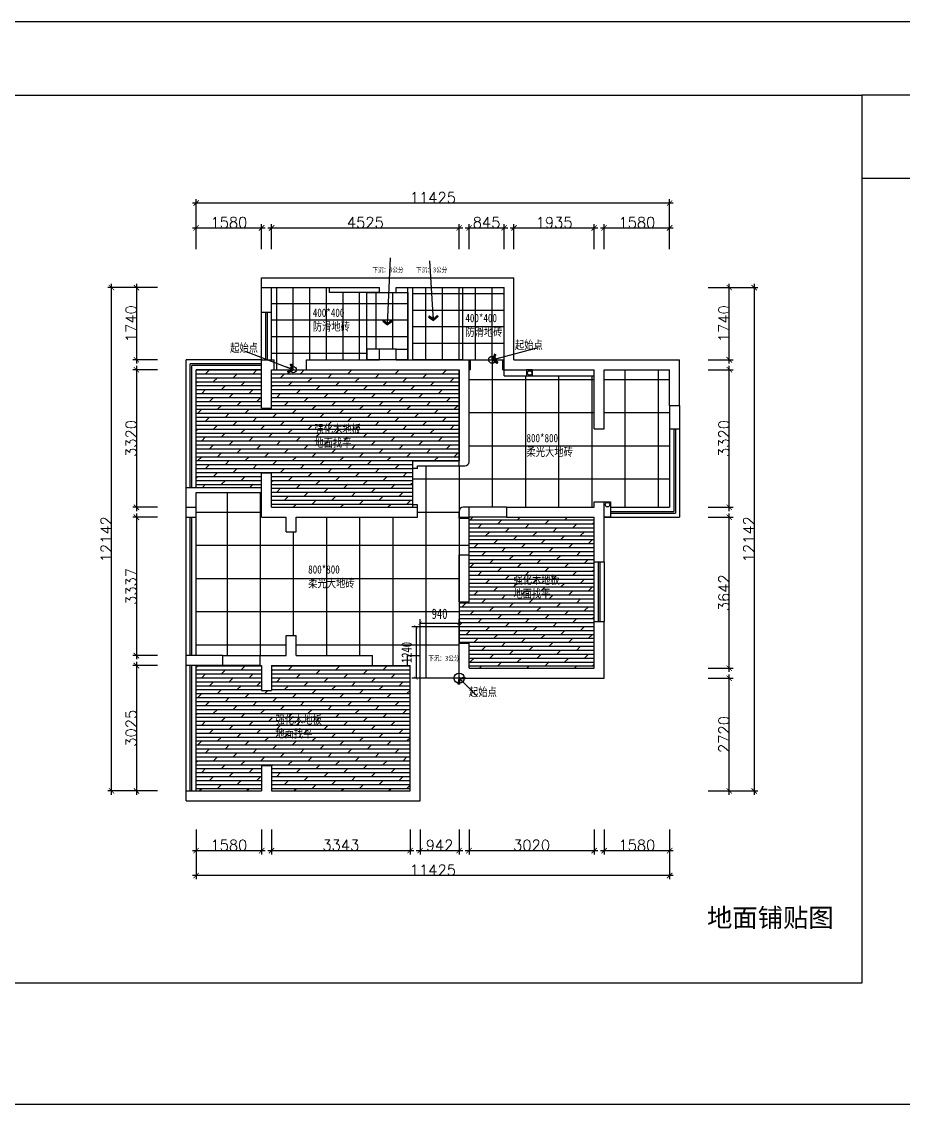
# Model space of a CAD drawing. Header units: millimetres. Extents: x -2231407 to 1513712, y -2704583 to 257.
# Drawn here: x 631925 to 653200, y -1362077 to -1335959 of the extents above; entities that cross this region are included whole.
import ezdxf

# ---------------------------------------------------------------- set-up
doc = ezdxf.new("R2010")
doc.units = ezdxf.units.MM
doc.layers.add('IBS-Refe', color=50, linetype='Continuous')
doc.styles.get("Standard").update_dxf_attribs({"font": 'txt', "bigfont": 'gbcbig.shx'})
doc.styles.add('仿宋', font='', dxfattribs={"width": 0.8})
doc.styles.add('文字', font='')
doc.styles.add('说明文字', font='', dxfattribs={"width": 0.75})
doc.styles.get('仿宋').set_extended_font_data('仿宋_GB2312')
doc.styles.get('文字').set_extended_font_data('SimSun')
doc.styles.get('说明文字').set_extended_font_data('SimSun')
doc.dimstyles.new('1--100', dxfattribs={"dimscale": 100, "dimtxt": 2.5, "dimasz": 0.8, "dimexe": 1, "dimexo": 0.1, "dimgap": 1, "dimtad": 3, "dimdec": 4, "dimrnd": 5, "dimzin": 0, "dimdsep": 46, "dimtxsty": '说明文字', "dimblk": 'ARCHTICK', "dimcen": 0.13, "dimazin": 0, "dimtfac": 1, "dimtdec": 4, "dimtix": 1, "dimtmove": 2, "dimatfit": 3, "dimldrblk": '0定义箭头', "dimfxl": 5, "dimfxlon": 1, "dimtvp": 1, "dimtolj": 1, "dimtzin": 0, "dimarcsym": 0})
doc.dimstyles.new('ISO-25$0', dxfattribs={"dimscale": 0, "dimtxt": 60, "dimasz": 30, "dimexe": 15, "dimexo": 15, "dimtad": 1, "dimdec": 4, "dimlunit": 6, "dimtxsty": 'Standard', "dimblk": 'ARCHTICK', "dimblk1": 'ARCHTICK', "dimblk2": 'ARCHTICK', "dimsah": 1, "dimcen": 3, "dimdle": 3, "dimse2": 1, "dimsd2": 1, "dimadec": 0, "dimazin": 0, "dimtfac": 1, "dimtdec": 4, "dimtmove": 0, "dimatfit": 3, "dimldrblk": 'DOT', "dimfxl": 1, "dimtolj": 1, "dimtzin": 0, "dimarcsym": 0})

# ---------------------------------------------------------------- blocks, each defined once
blk = doc.blocks.new('_ArchTick')
at = {"color": 0, "linetype": 'ByBlock', "const_width": 0.15}
blk.add_lwpolyline([(-0.5, -0.5), (0.5, 0.5)], dxfattribs=at)
blk = doc.blocks.new('*D299')
at = {"color": 250, "lineweight": -2}
for p, q in [((636135, -1355447), (636135, -1356047)), ((637715, -1355447), (637715, -1356047)), ((636045, -1355957), (637805, -1355957))]:
    blk.add_line(p, q, dxfattribs=at)
at = {"layer": 'Defpoints', "color": 0}
for p in [(636135, -1355357), (637715, -1355357), (637715, -1355957)]:
    blk.add_point(p, dxfattribs=at)
at = {"color": 250, "lineweight": -2, "xscale": 130, "yscale": 130, "zscale": 130, "rotation": 180}
blk.add_blockref('_ArchTick', (636135, -1355957), dxfattribs=at)
at = {"color": 250, "lineweight": -2, "xscale": 130, "yscale": 130, "zscale": 130}
blk.add_blockref('_ArchTick', (637715, -1355957), dxfattribs=at)
at = {"color": 0, "insert": (636925, -1355827), "char_height": 260, "attachment_point": 5}
blk.add_mtext('1580', dxfattribs=at)
blk = doc.blocks.new('*D300')
at = {"color": 250, "lineweight": -2}
for p, q in [((637955, -1355447), (637955, -1356047)), ((641298, -1355447), (641298, -1356047)), ((637865, -1355957), (641388, -1355957))]:
    blk.add_line(p, q, dxfattribs=at)
at = {"layer": 'Defpoints', "color": 0}
for p in [(637955, -1355357), (641298, -1355357), (641298, -1355957)]:
    blk.add_point(p, dxfattribs=at)
at = {"color": 250, "lineweight": -2, "xscale": 130, "yscale": 130, "zscale": 130, "rotation": 180}
blk.add_blockref('_ArchTick', (637955, -1355957), dxfattribs=at)
at = {"color": 250, "lineweight": -2, "xscale": 130, "yscale": 130, "zscale": 130}
blk.add_blockref('_ArchTick', (641298, -1355957), dxfattribs=at)
at = {"color": 0, "insert": (639627, -1355827), "char_height": 260, "attachment_point": 5}
blk.add_mtext('3343', dxfattribs=at)
blk = doc.blocks.new('*D301')
at = {"color": 250, "lineweight": -2}
for p, q in [((641538, -1355447), (641538, -1356047)), ((642480, -1355447), (642480, -1356047)), ((641448, -1355957), (642570, -1355957))]:
    blk.add_line(p, q, dxfattribs=at)
at = {"layer": 'Defpoints', "color": 0}
for p in [(641538, -1355357), (642480, -1355357), (642480, -1355957)]:
    blk.add_point(p, dxfattribs=at)
at = {"color": 250, "lineweight": -2, "xscale": 130, "yscale": 130, "zscale": 130, "rotation": 180}
blk.add_blockref('_ArchTick', (641538, -1355957), dxfattribs=at)
at = {"color": 250, "lineweight": -2, "xscale": 130, "yscale": 130, "zscale": 130}
blk.add_blockref('_ArchTick', (642480, -1355957), dxfattribs=at)
at = {"color": 0, "insert": (642009, -1355827), "char_height": 260, "attachment_point": 5}
blk.add_mtext('942', dxfattribs=at)
blk = doc.blocks.new('*D302')
at = {"color": 250, "lineweight": -2}
for p, q in [((642720, -1355447), (642720, -1356047)), ((645740, -1355447), (645740, -1356047)), ((642630, -1355957), (645830, -1355957))]:
    blk.add_line(p, q, dxfattribs=at)
at = {"layer": 'Defpoints', "color": 0}
for p in [(642720, -1355357), (645740, -1355357), (645740, -1355957)]:
    blk.add_point(p, dxfattribs=at)
at = {"color": 250, "lineweight": -2, "xscale": 130, "yscale": 130, "zscale": 130, "rotation": 180}
blk.add_blockref('_ArchTick', (642720, -1355957), dxfattribs=at)
at = {"color": 250, "lineweight": -2, "xscale": 130, "yscale": 130, "zscale": 130}
blk.add_blockref('_ArchTick', (645740, -1355957), dxfattribs=at)
at = {"color": 0, "insert": (644230, -1355827), "char_height": 260, "attachment_point": 5}
blk.add_mtext('3020', dxfattribs=at)
blk = doc.blocks.new('*D303')
at = {"color": 250, "lineweight": -2}
for p, q in [((645980, -1355447), (645980, -1356047)), ((647560, -1355447), (647560, -1356047)), ((645890, -1355957), (647650, -1355957))]:
    blk.add_line(p, q, dxfattribs=at)
at = {"layer": 'Defpoints', "color": 0}
for p in [(645980, -1355357), (647560, -1355357), (647560, -1355957)]:
    blk.add_point(p, dxfattribs=at)
at = {"color": 250, "lineweight": -2, "xscale": 130, "yscale": 130, "zscale": 130, "rotation": 180}
blk.add_blockref('_ArchTick', (645980, -1355957), dxfattribs=at)
at = {"color": 250, "lineweight": -2, "xscale": 130, "yscale": 130, "zscale": 130}
blk.add_blockref('_ArchTick', (647560, -1355957), dxfattribs=at)
at = {"color": 0, "insert": (646770, -1355827), "char_height": 260, "attachment_point": 5}
blk.add_mtext('1580', dxfattribs=at)
blk = doc.blocks.new('*D304')
at = {"color": 250, "lineweight": -2}
for p, q in [((636135, -1356047), (636135, -1356647)), ((647560, -1356047), (647560, -1356647)), ((647650, -1356557), (636045, -1356557))]:
    blk.add_line(p, q, dxfattribs=at)
at = {"layer": 'Defpoints', "color": 0}
for p in [(636135, -1355957), (647560, -1355957), (636135, -1356557)]:
    blk.add_point(p, dxfattribs=at)
at = {"color": 250, "lineweight": -2, "xscale": 130, "yscale": 130, "zscale": 130, "rotation": 180}
blk.add_blockref('_ArchTick', (636135, -1356557), dxfattribs=at)
at = {"color": 250, "lineweight": -2, "xscale": 130, "yscale": 130, "zscale": 130}
blk.add_blockref('_ArchTick', (647560, -1356557), dxfattribs=at)
at = {"color": 0, "insert": (641848, -1356427), "char_height": 260, "attachment_point": 5}
blk.add_mtext('11425', dxfattribs=at)
blk = doc.blocks.new('*D305')
at = {"color": 250, "lineweight": -2}
for p, q in [((635205, -1342375), (634605, -1342375)), ((634695, -1342285), (634695, -1344205)), ((635205, -1344115), (634605, -1344115))]:
    blk.add_line(p, q, dxfattribs=at)
at = {"layer": 'Defpoints', "color": 0}
for p in [(635295, -1342375), (634695, -1344115), (635295, -1344115)]:
    blk.add_point(p, dxfattribs=at)
at = {"color": 250, "lineweight": -2, "xscale": 130, "yscale": 130, "zscale": 130}
for p, rotation in [((634695, -1342375), 90), ((634695, -1344115), 270)]:
    blk.add_blockref('_ArchTick', p, dxfattribs=dict(at, rotation=rotation))
at = {"color": 0, "insert": (634565, -1343245), "char_height": 260, "attachment_point": 5, "rotation": 90}
blk.add_mtext('1740', dxfattribs=at)
blk = doc.blocks.new('*D306')
at = {"color": 250, "lineweight": -2}
for p, q in [((634695, -1344265), (634695, -1347765)), ((635205, -1344355), (634605, -1344355)), ((635205, -1347675), (634605, -1347675))]:
    blk.add_line(p, q, dxfattribs=at)
at = {"layer": 'Defpoints', "color": 0}
for p in [(635295, -1344355), (634695, -1347675), (635295, -1347675)]:
    blk.add_point(p, dxfattribs=at)
at = {"color": 250, "lineweight": -2, "xscale": 130, "yscale": 130, "zscale": 130}
for p, rotation in [((634695, -1344355), 90), ((634695, -1347675), 270)]:
    blk.add_blockref('_ArchTick', p, dxfattribs=dict(at, rotation=rotation))
at = {"color": 0, "insert": (634565, -1346015), "char_height": 260, "attachment_point": 5, "rotation": 90}
blk.add_mtext('3320', dxfattribs=at)
blk = doc.blocks.new('*D307')
at = {"color": 250, "lineweight": -2}
for p, q in [((635205, -1347915), (634605, -1347915)), ((634695, -1347825), (634695, -1351342)), ((635205, -1351252), (634605, -1351252))]:
    blk.add_line(p, q, dxfattribs=at)
at = {"layer": 'Defpoints', "color": 0}
for p in [(635295, -1347915), (634695, -1351252), (635295, -1351252)]:
    blk.add_point(p, dxfattribs=at)
at = {"color": 250, "lineweight": -2, "xscale": 130, "yscale": 130, "zscale": 130}
for p, rotation in [((634695, -1347915), 90), ((634695, -1351252), 270)]:
    blk.add_blockref('_ArchTick', p, dxfattribs=dict(at, rotation=rotation))
at = {"color": 0, "insert": (634565, -1349584), "char_height": 260, "attachment_point": 5, "rotation": 90}
blk.add_mtext('3337', dxfattribs=at)
blk = doc.blocks.new('*D308')
at = {"color": 250, "lineweight": -2}
for p, q in [((635205, -1351492), (634605, -1351492)), ((634695, -1351402), (634695, -1354607)), ((635205, -1354517), (634605, -1354517))]:
    blk.add_line(p, q, dxfattribs=at)
at = {"layer": 'Defpoints', "color": 0}
for p in [(635295, -1351492), (634695, -1354517), (635295, -1354517)]:
    blk.add_point(p, dxfattribs=at)
at = {"color": 250, "lineweight": -2, "xscale": 130, "yscale": 130, "zscale": 130}
for p, rotation in [((634695, -1351492), 90), ((634695, -1354517), 270)]:
    blk.add_blockref('_ArchTick', p, dxfattribs=dict(at, rotation=rotation))
at = {"color": 0, "insert": (634565, -1353005), "char_height": 260, "attachment_point": 5, "rotation": 90}
blk.add_mtext('3025', dxfattribs=at)
blk = doc.blocks.new('*D309')
at = {"color": 250, "lineweight": -2}
for p, q in [((634605, -1342375), (634005, -1342375)), ((634095, -1354607), (634095, -1342285)), ((634605, -1354517), (634005, -1354517))]:
    blk.add_line(p, q, dxfattribs=at)
at = {"layer": 'Defpoints', "color": 0}
for p in [(634095, -1342375), (634695, -1342375), (634695, -1354517)]:
    blk.add_point(p, dxfattribs=at)
at = {"color": 250, "lineweight": -2, "xscale": 130, "yscale": 130, "zscale": 130}
for p, rotation in [((634095, -1342375), 90), ((634095, -1354517), 270)]:
    blk.add_blockref('_ArchTick', p, dxfattribs=dict(at, rotation=rotation))
at = {"color": 0, "insert": (633965, -1348446), "char_height": 260, "attachment_point": 5, "rotation": 90}
blk.add_mtext('12142', dxfattribs=at)
blk = doc.blocks.new('*D310')
at = {"color": 250, "lineweight": -2}
for p, q in [((636135, -1341445), (636135, -1340845)), ((637715, -1341445), (637715, -1340845)), ((636045, -1340935), (637805, -1340935))]:
    blk.add_line(p, q, dxfattribs=at)
at = {"layer": 'Defpoints', "color": 0}
for p in [(637715, -1340935), (636135, -1341535), (637715, -1341535)]:
    blk.add_point(p, dxfattribs=at)
at = {"color": 250, "lineweight": -2, "xscale": 130, "yscale": 130, "zscale": 130, "rotation": 180}
blk.add_blockref('_ArchTick', (636135, -1340935), dxfattribs=at)
at = {"color": 250, "lineweight": -2, "xscale": 130, "yscale": 130, "zscale": 130}
blk.add_blockref('_ArchTick', (637715, -1340935), dxfattribs=at)
at = {"color": 0, "insert": (636925, -1340805), "char_height": 260, "attachment_point": 5}
blk.add_mtext('1580', dxfattribs=at)
blk = doc.blocks.new('*D311')
at = {"color": 250, "lineweight": -2}
for p, q in [((637955, -1341445), (637955, -1340845)), ((642480, -1341445), (642480, -1340845)), ((637865, -1340935), (642570, -1340935))]:
    blk.add_line(p, q, dxfattribs=at)
at = {"layer": 'Defpoints', "color": 0}
for p in [(642480, -1340935), (637955, -1341535), (642480, -1341535)]:
    blk.add_point(p, dxfattribs=at)
at = {"color": 250, "lineweight": -2, "xscale": 130, "yscale": 130, "zscale": 130, "rotation": 180}
blk.add_blockref('_ArchTick', (637955, -1340935), dxfattribs=at)
at = {"color": 250, "lineweight": -2, "xscale": 130, "yscale": 130, "zscale": 130}
blk.add_blockref('_ArchTick', (642480, -1340935), dxfattribs=at)
at = {"color": 0, "insert": (640218, -1340805), "char_height": 260, "attachment_point": 5}
blk.add_mtext('4525', dxfattribs=at)
blk = doc.blocks.new('*D312')
at = {"color": 250, "lineweight": -2}
for p, q in [((642720, -1341445), (642720, -1340845)), ((643565, -1341445), (643565, -1340845)), ((642630, -1340935), (643655, -1340935))]:
    blk.add_line(p, q, dxfattribs=at)
at = {"layer": 'Defpoints', "color": 0}
for p in [(643565, -1340935), (642720, -1341535), (643565, -1341535)]:
    blk.add_point(p, dxfattribs=at)
at = {"color": 250, "lineweight": -2, "xscale": 130, "yscale": 130, "zscale": 130, "rotation": 180}
blk.add_blockref('_ArchTick', (642720, -1340935), dxfattribs=at)
at = {"color": 250, "lineweight": -2, "xscale": 130, "yscale": 130, "zscale": 130}
blk.add_blockref('_ArchTick', (643565, -1340935), dxfattribs=at)
at = {"color": 0, "insert": (643143, -1340805), "char_height": 260, "attachment_point": 5}
blk.add_mtext('845', dxfattribs=at)
blk = doc.blocks.new('*D313')
at = {"color": 250, "lineweight": -2}
for p, q in [((643805, -1341445), (643805, -1340845)), ((645740, -1341445), (645740, -1340845)), ((643715, -1340935), (645830, -1340935))]:
    blk.add_line(p, q, dxfattribs=at)
at = {"layer": 'Defpoints', "color": 0}
for p in [(645740, -1340935), (643805, -1341535), (645740, -1341535)]:
    blk.add_point(p, dxfattribs=at)
at = {"color": 250, "lineweight": -2, "xscale": 130, "yscale": 130, "zscale": 130, "rotation": 180}
blk.add_blockref('_ArchTick', (643805, -1340935), dxfattribs=at)
at = {"color": 250, "lineweight": -2, "xscale": 130, "yscale": 130, "zscale": 130}
blk.add_blockref('_ArchTick', (645740, -1340935), dxfattribs=at)
at = {"color": 0, "insert": (644773, -1340805), "char_height": 260, "attachment_point": 5}
blk.add_mtext('1935', dxfattribs=at)
blk = doc.blocks.new('*D314')
at = {"color": 250, "lineweight": -2}
for p, q in [((645980, -1341445), (645980, -1340845)), ((647560, -1341445), (647560, -1340845)), ((645890, -1340935), (647650, -1340935))]:
    blk.add_line(p, q, dxfattribs=at)
at = {"layer": 'Defpoints', "color": 0}
for p in [(647560, -1340935), (645980, -1341535), (647560, -1341535)]:
    blk.add_point(p, dxfattribs=at)
at = {"color": 250, "lineweight": -2, "xscale": 130, "yscale": 130, "zscale": 130, "rotation": 180}
blk.add_blockref('_ArchTick', (645980, -1340935), dxfattribs=at)
at = {"color": 250, "lineweight": -2, "xscale": 130, "yscale": 130, "zscale": 130}
blk.add_blockref('_ArchTick', (647560, -1340935), dxfattribs=at)
at = {"color": 0, "insert": (646770, -1340805), "char_height": 260, "attachment_point": 5}
blk.add_mtext('1580', dxfattribs=at)
blk = doc.blocks.new('*D315')
at = {"color": 250, "lineweight": -2}
for p, q in [((647650, -1340335), (636045, -1340335)), ((636135, -1340845), (636135, -1340245)), ((647560, -1340845), (647560, -1340245))]:
    blk.add_line(p, q, dxfattribs=at)
at = {"layer": 'Defpoints', "color": 0}
for p in [(636135, -1340335), (636135, -1340935), (647560, -1340935)]:
    blk.add_point(p, dxfattribs=at)
at = {"color": 250, "lineweight": -2, "xscale": 130, "yscale": 130, "zscale": 130, "rotation": 180}
blk.add_blockref('_ArchTick', (636135, -1340335), dxfattribs=at)
at = {"color": 250, "lineweight": -2, "xscale": 130, "yscale": 130, "zscale": 130}
blk.add_blockref('_ArchTick', (647560, -1340335), dxfattribs=at)
at = {"color": 0, "insert": (641848, -1340205), "char_height": 260, "attachment_point": 5}
blk.add_mtext('11425', dxfattribs=at)
blk = doc.blocks.new('*D316')
at = {"color": 250, "lineweight": -2}
for p, q in [((648490, -1351797), (649090, -1351797)), ((649000, -1354607), (649000, -1351707)), ((648490, -1354517), (649090, -1354517))]:
    blk.add_line(p, q, dxfattribs=at)
at = {"layer": 'Defpoints', "color": 0}
for p in [(648400, -1351797), (649000, -1351797), (648400, -1354517)]:
    blk.add_point(p, dxfattribs=at)
at = {"color": 250, "lineweight": -2, "xscale": 130, "yscale": 130, "zscale": 130}
for p, rotation in [((649000, -1351797), 90), ((649000, -1354517), 270)]:
    blk.add_blockref('_ArchTick', p, dxfattribs=dict(at, rotation=rotation))
at = {"color": 0, "insert": (648870, -1353157), "char_height": 260, "attachment_point": 5, "rotation": 90}
blk.add_mtext('2720', dxfattribs=at)
blk = doc.blocks.new('*D317')
at = {"color": 250, "lineweight": -2}
for p, q in [((648490, -1347915), (649090, -1347915)), ((649000, -1351647), (649000, -1347825)), ((648490, -1351557), (649090, -1351557))]:
    blk.add_line(p, q, dxfattribs=at)
at = {"layer": 'Defpoints', "color": 0}
for p in [(648400, -1347915), (649000, -1347915), (648400, -1351557)]:
    blk.add_point(p, dxfattribs=at)
at = {"color": 250, "lineweight": -2, "xscale": 130, "yscale": 130, "zscale": 130}
for p, rotation in [((649000, -1347915), 90), ((649000, -1351557), 270)]:
    blk.add_blockref('_ArchTick', p, dxfattribs=dict(at, rotation=rotation))
at = {"color": 0, "insert": (648870, -1349736), "char_height": 260, "attachment_point": 5, "rotation": 90}
blk.add_mtext('3642', dxfattribs=at)
blk = doc.blocks.new('*D318')
at = {"color": 250, "lineweight": -2}
for p, q in [((649000, -1347765), (649000, -1344265)), ((648490, -1344355), (649090, -1344355)), ((648490, -1347675), (649090, -1347675))]:
    blk.add_line(p, q, dxfattribs=at)
at = {"layer": 'Defpoints', "color": 0}
for p in [(648400, -1344355), (649000, -1344355), (648400, -1347675)]:
    blk.add_point(p, dxfattribs=at)
at = {"color": 250, "lineweight": -2, "xscale": 130, "yscale": 130, "zscale": 130}
for p, rotation in [((649000, -1344355), 90), ((649000, -1347675), 270)]:
    blk.add_blockref('_ArchTick', p, dxfattribs=dict(at, rotation=rotation))
at = {"color": 0, "insert": (648870, -1346015), "char_height": 260, "attachment_point": 5, "rotation": 90}
blk.add_mtext('3320', dxfattribs=at)
blk = doc.blocks.new('*D319')
at = {"color": 250, "lineweight": -2}
for p, q in [((648490, -1342375), (649090, -1342375)), ((649000, -1344205), (649000, -1342285)), ((648490, -1344115), (649090, -1344115))]:
    blk.add_line(p, q, dxfattribs=at)
at = {"layer": 'Defpoints', "color": 0}
for p in [(648400, -1342375), (649000, -1342375), (648400, -1344115)]:
    blk.add_point(p, dxfattribs=at)
at = {"color": 250, "lineweight": -2, "xscale": 130, "yscale": 130, "zscale": 130}
for p, rotation in [((649000, -1342375), 90), ((649000, -1344115), 270)]:
    blk.add_blockref('_ArchTick', p, dxfattribs=dict(at, rotation=rotation))
at = {"color": 0, "insert": (648870, -1343245), "char_height": 260, "attachment_point": 5, "rotation": 90}
blk.add_mtext('1740', dxfattribs=at)
blk = doc.blocks.new('*D320')
at = {"color": 250, "lineweight": -2}
for p, q in [((649090, -1342375), (649690, -1342375)), ((649600, -1342285), (649600, -1354607)), ((649090, -1354517), (649690, -1354517))]:
    blk.add_line(p, q, dxfattribs=at)
at = {"layer": 'Defpoints', "color": 0}
for p in [(649000, -1342375), (649000, -1354517), (649600, -1354517)]:
    blk.add_point(p, dxfattribs=at)
at = {"color": 250, "lineweight": -2, "xscale": 130, "yscale": 130, "zscale": 130}
for p, rotation in [((649600, -1342375), 90), ((649600, -1354517), 270)]:
    blk.add_blockref('_ArchTick', p, dxfattribs=dict(at, rotation=rotation))
at = {"color": 0, "insert": (649470, -1348446), "char_height": 260, "attachment_point": 5, "rotation": 90}
blk.add_mtext('12142', dxfattribs=at)
blk = doc.blocks.new('0定义箭头')
at = {"layer": 'IBS-Refe', "color": 3}
for p, q in [((-0.37, 0), (-2.13, 0)), ((-1.44, 1.15), (-1.09, 1.44)), ((-1.44, 1.15), (-0.37, 0)), ((-1.44, -1.15), (-0.37, 0)), ((-1.09, 1.44), (0, 0)), ((-1.09, -1.44), (0, 0)), ((-1.44, -1.15), (-1.09, -1.44))]:
    blk.add_line(p, q, dxfattribs=at)
for points in [[(-1.44, 1.15), (-1.09, 1.44), (-0.37, 0), (0, 0)], [(-1.44, -1.15), (-1.09, -1.44), (-0.37, 0), (0, 0)]]:
    blk.add_solid(points, dxfattribs=at)
blk = doc.blocks.new('*D343')
at = {"color": 1, "lineweight": -2, "ltscale": 3}
for p, q in [((641538, -1350547), (641538, -1350370)), ((641538, -1350470), (642480, -1350470)), ((642480, -1350547), (642480, -1350370))]:
    blk.add_line(p, q, dxfattribs=at)
at = {"layer": 'Defpoints', "color": 0, "ltscale": 3}
for p in [(641538, -1350557), (642480, -1350470), (642480, -1350557)]:
    blk.add_point(p, dxfattribs=at)
at = {"color": 1, "lineweight": -2, "ltscale": 3, "xscale": 80, "yscale": 80, "zscale": 80, "rotation": 180}
blk.add_blockref('_ArchTick', (641538, -1350470), dxfattribs=at)
at = {"color": 1, "lineweight": -2, "ltscale": 3, "xscale": 80, "yscale": 80, "zscale": 80}
blk.add_blockref('_ArchTick', (642480, -1350470), dxfattribs=at)
at = {"color": 2, "ltscale": 3, "insert": (642009, -1350245), "char_height": 250, "attachment_point": 5, "style": '说明文字'}
blk.add_mtext('\\A1;940', dxfattribs=at)
blk = doc.blocks.new('*D344')
at = {"color": 1, "lineweight": -2, "ltscale": 3}
for p, q in [((641528, -1350557), (641342, -1350557)), ((641442, -1350557), (641442, -1351797)), ((641528, -1351797), (641342, -1351797))]:
    blk.add_line(p, q, dxfattribs=at)
at = {"layer": 'Defpoints', "color": 0, "ltscale": 3}
for p in [(641538, -1350557), (641442, -1351797), (641538, -1351797)]:
    blk.add_point(p, dxfattribs=at)
at = {"color": 1, "lineweight": -2, "ltscale": 3, "xscale": 80, "yscale": 80, "zscale": 80}
for p, rotation in [((641442, -1350557), 90), ((641442, -1351797), 270)]:
    blk.add_blockref('_ArchTick', p, dxfattribs=dict(at, rotation=rotation))
at = {"color": 2, "ltscale": 3, "insert": (641217, -1351177), "char_height": 250, "attachment_point": 5, "rotation": 90, "style": '说明文字'}
blk.add_mtext('\\A1;1240', dxfattribs=at)
blk = doc.blocks.new('*D543')
at = {"color": 1, "lineweight": -2, "ltscale": 3}
for p, q in [((731780, -1347276), (731680, -1347276)), ((731780, -1347276), (731780, -1347196)), ((731780, -1347276), (731780, -1347676)), ((731280, -1347676), (731880, -1347676)), ((731780, -1347676), (731780, -1347756))]:
    blk.add_line(p, q, dxfattribs=at)
at = {"layer": 'Defpoints', "color": 0, "ltscale": 3}
for p in [(731780, -1347276), (-2231407, -1347676), (731780, -1347676)]:
    blk.add_point(p, dxfattribs=at)
at = {"color": 1, "lineweight": -2, "ltscale": 3, "xscale": 80, "yscale": 80, "zscale": 80}
for p, rotation in [((731780, -1347276), 270), ((731780, -1347676), 90)]:
    blk.add_blockref('_ArchTick', p, dxfattribs=dict(at, rotation=rotation))
at = {"color": 2, "ltscale": 3, "insert": (731555, -1347476), "char_height": 250, "attachment_point": 5, "rotation": 90, "style": '说明文字'}
blk.add_mtext('\\A1;400', dxfattribs=at)

msp = doc.modelspace()

# ---------------------------------------------------------------- hatches: boundary and pattern name
h = msp.add_hatch()
h.set_pattern_fill('DOLMIT', color=4, scale=15)
h.paths.add_polyline_path([(641360.32054, -1346555.33287), (642480.32054, -1346555.33287), (642480.32054, -1344355.33287), (638795.32054, -1344355.33287), (638557.42271, -1344355.33287, -1), (638403.21837, -1344355.33287), (638015.32054, -1344355.33287), (637955.32054, -1344355.33287), (637955.32054, -1345285.33287), (637715.32054, -1345285.33287), (637715.32054, -1344355.33287), (636135.32054, -1344355.33287), (636135.32054, -1347195.33287), (637715.32054, -1347195.33287), (637715.32054, -1346845.33287), (637955.32054, -1346845.33287), (637955.32054, -1347675.33287), (641360.32054, -1347675.33287), (641360.32054, -1347615.33287), (641360.32054, -1346735.33287)])
h = msp.add_hatch()
h.set_pattern_fill('DOLMIT', color=4, scale=15)
h.paths.add_polyline_path([(645740.32054, -1348987.33287), (645740.32054, -1347915.33287), (643625.32054, -1347915.33287), (642720.32054, -1347915.33287), (642720.32054, -1347937.33287), (642720.32054, -1348817.33287), (642720.32054, -1349952.33287), (642480.32054, -1349952.33287), (642480.32054, -1350952.33287), (642720.32054, -1350952.33287), (642720.32054, -1351557.33287), (645740.32054, -1351557.33287), (645740.32054, -1350432.33287)])
h = msp.add_hatch()
h.set_pattern_fill('DOLMIT', color=4, scale=15)
h.paths.add_polyline_path([(641297.84183, -1351492.33287), (641237.84183, -1351492.33287), (640387.84183, -1351492.33287), (637955.32054, -1351492.33287), (637955.32054, -1352092.33287), (637715.32054, -1352092.33287), (637715.32054, -1351492.33287), (637677.84183, -1351492.33287), (636777.84183, -1351492.33287), (636135.32054, -1351492.33287), (636135.32054, -1354517.33287), (637715.32054, -1354517.33287), (637715.32054, -1353902.33287), (637955.32054, -1353902.33287), (637955.32054, -1354517.33287), (641297.84183, -1354517.33287)])

# ---------------------------------------------------------------- linework, layer by layer
at = {"ltscale": 3}
for p, q in [((637715.32054, -1342135.33287), (643805.32054, -1342135.33287)), ((637715.32054, -1342375.33287), (637715.32054, -1342135.33287)), ((643805.32054, -1344115.33287), (643805.32054, -1342135.33287)), ((637715.32054, -1342375.33287), (640560.32054, -1342375.33287)), ((640560.32054, -1342495.33287), (640560.32054, -1342375.33287)), ((640960.32054, -1342375.33287), (643565.32054, -1342375.33287)), ((640960.32054, -1342495.33287), (640960.32054, -1342375.33287)), ((643565.32054, -1344355.33287), (643565.32054, -1342375.33287)), ((640560.32054, -1342495.33287), (640960.32054, -1342495.33287)), ((640560.32054, -1343855.33287), (640960.32054, -1343855.33287)), ((640560.32054, -1344115.33287), (640560.32054, -1343855.33287)), ((640960.32054, -1344115.33287), (640960.32054, -1343855.33287)), ((637715.32054, -1344115.33287), (638015.32054, -1344115.33287)), ((637715.32054, -1345285.33287), (637715.32054, -1344115.33287)), ((638015.32054, -1344355.33287), (638015.32054, -1344115.33287)), ((638795.32054, -1344115.33287), (640560.32054, -1344115.33287)), ((638795.32054, -1344355.33287), (638795.32054, -1344115.33287)), ((640960.32054, -1344115.33287), (642720.32054, -1344115.33287)), ((642720.32054, -1346575.33287), (642720.32054, -1344115.33287)), ((643805.32054, -1344115.33287), (647800.32054, -1344115.33287)), ((647800.32054, -1345215.33287), (647800.32054, -1344115.33287)), ((637955.32054, -1344355.33287), (638015.32054, -1344355.33287)), ((637955.32054, -1345285.33287), (637955.32054, -1344355.33287)), ((638795.32054, -1344355.33287), (642480.32054, -1344355.33287)), ((642480.32054, -1346675.33287), (642480.32054, -1344355.33287)), ((643565.32054, -1344355.33287), (645740.32054, -1344355.33287)), ((645740.32054, -1345780.33287), (645740.32054, -1344355.33287)), ((645980.32054, -1345780.33287), (645980.32054, -1344355.33287)), ((645980.32054, -1344355.33287), (647560.32054, -1344355.33287)), ((647560.32054, -1345215.33287), (647560.32054, -1344355.33287)), ((637715.32054, -1345285.33287), (637955.32054, -1345285.33287)), ((647560.32054, -1345215.33287), (647800.32054, -1345215.33287)), ((645740.32054, -1345780.33287), (645980.32054, -1345780.33287)), ((637715.32054, -1346845.33287), (637955.32054, -1346845.33287)), ((637715.32054, -1347915.33287), (637715.32054, -1346845.33287)), ((637955.32054, -1347675.33287), (637955.32054, -1346845.33287)), ((635895.32054, -1347675.33287), (636135.32054, -1347675.33287)), ((635895.32054, -1347915.33287), (635895.32054, -1347675.33287)), ((636135.32054, -1347915.33287), (636135.32054, -1347675.33287)), ((637955.32054, -1347675.33287), (641480.32054, -1347675.33287)), ((641480.32054, -1347915.33287), (641480.32054, -1347675.33287)), ((642720.32054, -1347915.33287), (642720.32054, -1347675.33287)), ((643625.32054, -1347675.33287), (645740.32054, -1347675.33287)), ((643625.32054, -1347675.33287), (643625.32054, -1347915.33287)), ((645740.32054, -1347545.33287), (645980.32054, -1347545.33287)), ((645740.32054, -1347675.33287), (645740.32054, -1347545.33287)), ((645980.32054, -1348987.33287), (645980.32054, -1347545.33287)), ((635895.32054, -1347915.33287), (636135.32054, -1347915.33287)), ((637715.32054, -1347915.33287), (638307.84183, -1347915.33287)), ((638307.84183, -1348265.33287), (638307.84183, -1347915.33287)), ((638547.84183, -1348265.33287), (638547.84183, -1347915.33287)), ((638547.84183, -1347915.33287), (641480.32054, -1347915.33287)), ((642480.32054, -1347915.33287), (642480.32054, -1347775.33287)), ((642480.32054, -1347915.33287), (642720.32054, -1347915.33287)), ((643625.32054, -1347915.33287), (645740.32054, -1347915.33287)), ((645740.32054, -1348987.33287), (645740.32054, -1347915.33287)), ((638307.84183, -1348265.33287), (638547.84183, -1348265.33287)), ((642480.32054, -1349952.33287), (642480.32054, -1348817.33287)), ((642480.32054, -1348817.33287), (642720.32054, -1348817.33287)), ((642720.32054, -1349952.33287), (642720.32054, -1348817.33287)), ((645740.32054, -1348987.33287), (645980.32054, -1348987.33287)), ((645740.32054, -1350432.33287), (645980.32054, -1350432.33287)), ((645740.32054, -1351557.33287), (645740.32054, -1350432.33287)), ((645980.32054, -1351797.33287), (645980.32054, -1350432.33287)), ((638307.84183, -1351252.33287), (638307.84183, -1350770.33287)), ((638307.84183, -1350770.33287), (638547.84183, -1350770.33287)), ((638547.84183, -1351252.33287), (638547.84183, -1350770.33287)), ((642480.32054, -1351797.33287), (642480.32054, -1350952.33287)), ((642720.32054, -1351557.33287), (642720.32054, -1350952.33287)), ((636777.84183, -1351252.33287), (635895.32054, -1351252.33287)), ((635895.32054, -1351492.33287), (635895.32054, -1351252.33287)), ((636777.84183, -1351492.33287), (636777.84183, -1351252.33287)), ((637677.84183, -1351492.33287), (637677.84183, -1351252.33287)), ((637677.84183, -1351252.33287), (638307.84183, -1351252.33287)), ((638547.84183, -1351252.33287), (640387.84183, -1351252.33287)), ((640387.84183, -1351492.33287), (640387.84183, -1351252.33287)), ((641237.84183, -1351492.33287), (641237.84183, -1351252.33287)), ((641237.84183, -1351252.33287), (641537.84183, -1351252.33287)), ((641537.84183, -1354757.33287), (641537.84183, -1351252.33287)), ((636777.84183, -1351492.33287), (635895.32054, -1351492.33287)), ((637677.84183, -1351492.33287), (637715.32054, -1351492.33287)), ((637715.32054, -1351492.33287), (637715.32054, -1352092.33287)), ((637955.32054, -1351492.33287), (640387.84183, -1351492.33287)), ((637955.32054, -1351492.33287), (637955.32054, -1352092.33287)), ((641237.84183, -1351492.33287), (641297.84183, -1351492.33287)), ((641297.84183, -1354517.33287), (641297.84183, -1351492.33287)), ((642720.32054, -1351557.33287), (645740.32054, -1351557.33287)), ((642480.32054, -1351797.33287), (642720.32054, -1351797.33287)), ((642480.32054, -1351797.33287), (645980.32054, -1351797.33287)), ((637715.32054, -1352092.33287), (637955.32054, -1352092.33287)), ((637715.32054, -1353902.33287), (637955.32054, -1353902.33287)), ((637715.32054, -1353902.33287), (637715.32054, -1354517.33287)), ((637955.32054, -1353902.33287), (637955.32054, -1354517.33287)), ((635895.32054, -1354517.33287), (637715.32054, -1354517.33287)), ((635895.32054, -1354757.33287), (635895.32054, -1354517.33287)), ((637955.32054, -1354517.33287), (641297.84183, -1354517.33287)), ((635895.32054, -1354757.33287), (641537.84183, -1354757.33287))]:
    msp.add_line(p, q, dxfattribs=at)
at = {"color": 1, "ltscale": 3}
for p, q in [((637715.32054, -1342975.33287), (637715.32054, -1342375.33287)), ((637955.32054, -1342975.33287), (637955.32054, -1342375.33287)), ((639355.32054, -1342495.33287), (639355.32054, -1342375.33287)), ((641245.32054, -1344115.33287), (641245.32054, -1342375.33287)), ((641365.32054, -1344115.33287), (641365.32054, -1342375.33287)), ((640255.32054, -1342495.33287), (639355.32054, -1342495.33287)), ((640560.32054, -1342495.33287), (640255.32054, -1342495.33287)), ((640960.32054, -1342495.33287), (641245.32054, -1342495.33287)), ((637955.32054, -1342975.33287), (637715.32054, -1342975.33287)), ((640560.32054, -1343855.94222), (640255.32054, -1343855.94222)), ((640255.32054, -1343855.94222), (640256.03534, -1344115.33287)), ((640960.32054, -1343855.94222), (641245.32054, -1343855.94222)), ((642720.32054, -1344115.33287), (642752.82054, -1344115.33287)), ((642752.82054, -1344355.33287), (642752.82054, -1344115.33287)), ((643532.82054, -1344355.33287), (643532.82054, -1344115.33287)), ((643532.82054, -1344115.33287), (643565.32054, -1344115.33287)), ((642752.82054, -1344355.33287), (642720.32054, -1344355.33287)), ((643532.82054, -1344355.33287), (643565.32054, -1344355.33287)), ((643565.32054, -1344505.33287), (643565.32054, -1344355.33287)), ((643565.32054, -1344505.33287), (645740.32054, -1344505.33287)), ((647560.32054, -1345215.33287), (647560.32054, -1345780.33287)), ((647800.32054, -1345215.33287), (647800.32054, -1345780.33287)), ((647560.32054, -1345780.33287), (647800.32054, -1345780.33287)), ((641360.32054, -1346735.33287), (641360.32054, -1346555.33287)), ((641360.32054, -1346555.33287), (642480.32054, -1346555.33287)), ((641480.32054, -1346735.33287), (641360.32054, -1346735.33287)), ((641480.32054, -1346735.33287), (641480.32054, -1346675.33287)), ((641480.32054, -1346675.33287), (642480.32054, -1346675.33287)), ((635895.32054, -1347195.33287), (637715.32054, -1347195.33287)), ((635895.32054, -1347675.33287), (635895.32054, -1347195.33287)), ((636135.32054, -1347315.33287), (637715.32054, -1347315.33287)), ((636135.32054, -1347675.33287), (636135.32054, -1347315.33287)), ((641360.32054, -1347675.33287), (641360.32054, -1347615.33287)), ((641480.32054, -1347615.33287), (641360.32054, -1347615.33287)), ((641480.32054, -1347675.33287), (641480.32054, -1347615.33287)), ((643625.32054, -1347675.33287), (642720.32054, -1347675.33287)), ((642480.32054, -1347937.33287), (642480.32054, -1347915.33287)), ((642480.32054, -1347937.33287), (642720.32054, -1347937.33287)), ((643625.32054, -1347915.33287), (642720.32054, -1347915.33287)), ((642720.32054, -1347937.33287), (642720.32054, -1347915.33287)), ((636777.84183, -1351252.33287), (637677.84183, -1351252.33287)), ((637677.84183, -1351492.33287), (636777.84183, -1351492.33287))]:
    msp.add_line(p, q, dxfattribs=at)
at = {"color": 4}
for p, q in [((638080.32054, -1344355.33287), (638080.32054, -1342375.33287)), ((638480.32054, -1344355.33287), (638480.32054, -1342375.33287)), ((638880.32054, -1344115.33287), (638880.32054, -1342375.33287)), ((639280.32054, -1344115.33287), (639280.32054, -1342375.33287)), ((641680.32054, -1344115.33287), (641680.32054, -1342375.33287)), ((642080.32054, -1344115.33287), (642080.32054, -1342375.33287)), ((642480.32054, -1344115.33287), (642480.32054, -1342375.33287)), ((642880.32054, -1344115.33287), (642880.32054, -1342375.33287)), ((643280.32054, -1344115.33287), (643280.32054, -1342375.33287)), ((639680.32054, -1344115.33287), (639680.32054, -1342495.33287)), ((640080.32054, -1344115.33287), (640080.32054, -1342495.33287)), ((640480.32054, -1343855.94222), (640480.32054, -1342495.33287)), ((640880.32054, -1343855.33287), (640880.32054, -1342495.33287)), ((641365.32054, -1342515.33287), (643565.32054, -1342515.33287)), ((637815.32054, -1344115.33287), (637815.32054, -1342975.33287)), ((637855.32054, -1344115.33287), (637855.32054, -1342975.33287)), ((637955.32054, -1342755.33287), (641245.32054, -1342755.33287)), ((641365.32054, -1342915.33287), (643565.32054, -1342915.33287)), ((637955.32054, -1343155.33287), (641245.32054, -1343155.33287)), ((641365.32054, -1343315.33287), (643565.32054, -1343315.33287)), ((637955.32054, -1343555.33287), (641245.32054, -1343555.33287)), ((641365.32054, -1343715.33287), (643565.32054, -1343715.33287)), ((637955.32054, -1343955.33287), (640255.59443, -1343955.33287)), ((635995.32054, -1347195.33287), (635995.32054, -1344215.33287)), ((637715.32054, -1344215.33287), (635995.32054, -1344215.33287)), ((636035.32054, -1347195.33287), (636035.32054, -1344255.33287)), ((637715.32054, -1344255.33287), (636035.32054, -1344255.33287)), ((643280.32054, -1344115.33287), (643280.32054, -1347675.33287)), ((638015.32054, -1344355.33287), (638795.32054, -1344355.33287)), ((644080.32054, -1344505.33287), (644080.32054, -1347675.33287)), ((644880.32054, -1344505.33287), (644880.32054, -1347675.33287)), ((645680.32054, -1344505.33287), (645680.32054, -1347675.33287)), ((646480.32054, -1344355.33287), (646480.32054, -1347675.33287)), ((647280.32054, -1344355.33287), (647280.32054, -1347675.33287)), ((645740.32054, -1344597.33287), (642720.32054, -1344597.33287)), ((647560.32054, -1344597.33287), (645980.32054, -1344597.33287)), ((645740.32054, -1345397.33287), (642720.32054, -1345397.33287)), ((647560.32054, -1345397.33287), (645980.32054, -1345397.33287)), ((647660.32054, -1345780.33287), (647660.32054, -1347775.33287)), ((647700.32054, -1345780.33287), (647700.32054, -1347815.33287)), ((647560.32054, -1346197.33287), (642720.32054, -1346197.33287)), ((641360.32054, -1347615.33287), (641360.32054, -1346735.33287)), ((641680.32054, -1346675.33287), (641680.32054, -1351797.33287)), ((642480.32054, -1346675.33287), (642480.32054, -1350952.33287)), ((647560.32054, -1346997.33287), (641360.32054, -1346997.33287)), ((636880.32054, -1347315.33287), (636880.32054, -1351252.33287)), ((637680.32054, -1347315.33287), (637680.32054, -1351252.33287)), ((635995.32054, -1351252.33287), (635995.32054, -1347915.33287)), ((636035.32054, -1351252.33287), (636035.32054, -1347915.33287)), ((637715.32054, -1347797.33287), (636135.32054, -1347797.33287)), ((639280.32054, -1347915.33287), (639280.32054, -1351252.33287)), ((640080.32054, -1347915.33287), (640080.32054, -1351252.33287)), ((640880.32054, -1347915.33287), (640880.32054, -1351492.33287)), ((642480.32054, -1347797.33287), (641480.32054, -1347797.33287)), ((642720.32054, -1348817.33287), (642720.32054, -1347937.33287)), ((646132.22701, -1347775.33287), (647660.32054, -1347775.33287)), ((646132.22701, -1347815.33287), (647700.32054, -1347815.33287)), ((638480.32054, -1348265.33287), (638480.32054, -1350770.33287)), ((642720.32054, -1348597.33287), (636135.32054, -1348597.33287)), ((645840.32054, -1350432.33287), (645840.32054, -1348987.33287)), ((645880.32054, -1348987.33287), (645880.32054, -1350432.33287)), ((642480.32054, -1349397.33287), (636135.32054, -1349397.33287)), ((642480.32054, -1350197.33287), (636135.32054, -1350197.33287)), ((638307.84183, -1350997.33287), (636135.32054, -1350997.33287)), ((642480.32054, -1350997.33287), (638547.84183, -1350997.33287)), ((635995.32054, -1354517.33287), (635995.32054, -1351492.33287)), ((636035.32054, -1354517.33287), (636035.32054, -1351492.33287)), ((640387.84183, -1351492.33287), (641237.84183, -1351492.33287)), ((642480.32054, -1351797.33287), (641537.84183, -1351797.33287))]:
    msp.add_line(p, q, dxfattribs=at)
at = {"color": 8}
for p, q in [((637715.32054, -1344115.33287), (637715.32054, -1342975.33287)), ((637955.32054, -1344115.33287), (637955.32054, -1342975.33287)), ((635895.32054, -1347195.33287), (635895.32054, -1344115.33287)), ((635895.32054, -1347195.33287), (635895.32054, -1344115.33287)), ((637715.32054, -1344115.33287), (635895.32054, -1344115.33287)), ((642752.82054, -1344115.33287), (643532.82054, -1344115.33287)), ((636135.32054, -1347195.33287), (636135.32054, -1344355.33287)), ((637715.32054, -1344355.33287), (636135.32054, -1344355.33287)), ((647560.32054, -1345780.33287), (647560.32054, -1347675.33287)), ((647800.32054, -1345780.33287), (647800.32054, -1347915.33287)), ((646132.22701, -1347675.33287), (647560.32054, -1347675.33287)), ((635895.32054, -1351252.33287), (635895.32054, -1347915.33287)), ((636135.32054, -1351252.33287), (636135.32054, -1347915.33287)), ((645980.32054, -1347915.33287), (647800.32054, -1347915.33287)), ((645740.32054, -1350432.33287), (645740.32054, -1348987.33287)), ((645980.32054, -1348987.33287), (645980.32054, -1350432.33287)), ((641537.84183, -1351252.33287), (641537.84183, -1350557.33287)), ((642480.32054, -1350557.33287), (641537.84183, -1350557.33287)), ((642480.32054, -1350952.33287), (642480.32054, -1350557.33287)), ((635895.32054, -1354517.33287), (635895.32054, -1351492.33287)), ((636135.32054, -1354517.33287), (636135.32054, -1351492.33287))]:
    msp.add_line(p, q, dxfattribs=at)
at = {"color": 7, "ltscale": 3}
for p, q in [((642480.32054, -1344355.33287), (642480.32054, -1346555.33287)), ((642480.32054, -1346675.33287), (642620.32054, -1346675.33287)), ((642720.32054, -1347675.33287), (642580.32054, -1347675.33287)), ((642480.32054, -1349952.33287), (642720.32054, -1349952.33287)), ((642480.32054, -1350952.33287), (642720.32054, -1350952.33287))]:
    msp.add_line(p, q, dxfattribs=at)
for points in [[(492680.32561, -1335959.26675), (818565.58796, -1335959.26675), (818565.58796, -1362077.18379), (492680.32561, -1362077.18379)], [(631495.32054, -1337735.33287), (652200.32054, -1337735.33287), (652200.32054, -1359157.33287), (631495.32054, -1359157.33287)], [(652200.32054, -1339735.33287), (654200.32054, -1339735.33287), (654200.32054, -1337735.33287), (652200.32054, -1337735.33287)]]:
    msp.add_lwpolyline(points, close=True, dxfattribs=at)
at = {"color": 3, "ltscale": 3}
for points in [[(641365.32054, -1342375.33287), (642565.32054, -1342375.33287), (642565.32054, -1344115.33287), (641365.32054, -1344115.33287)], [(640255.32054, -1342495.33287), (641245.32054, -1342495.33287), (641245.32054, -1344115.33287), (640255.32054, -1344115.33287)]]:
    msp.add_lwpolyline(points, close=True, dxfattribs=at)
at = {"color": 1, "ltscale": 3}
for points in [[(644105.32054, -1344505.33287), (644255.32054, -1344505.33287), (644255.32054, -1344355.33287), (644105.32054, -1344355.33287)], [(645980.32054, -1347545.33287), (646132.22701, -1347545.33287), (646132.22701, -1347915.33287), (645980.32054, -1347915.33287)]]:
    msp.add_lwpolyline(points, close=True, dxfattribs=at)
at = {"color": 7, "ltscale": 3}
for centre, radius in [((638480.32054, -1344355.33287), 77.10217), ((643280.32054, -1344115.33287), 86.19445), ((642480.32054, -1351797.33287), 123.08917)]:
    msp.add_circle(centre, radius, dxfattribs=at)
at = {"color": 1, "ltscale": 3}
for centre in [(644185.32054, -1344435.33287), (646060.32054, -1347609.99304)]:
    msp.add_circle(centre, 55, dxfattribs=at)
at = {"color": 7, "ltscale": 3}
for centre, start, end in [((642620.32054, -1346575.33287), 270, 0), ((642580.32054, -1347775.33287), 90, 180)]:
    msp.add_arc(centre, 100, start, end, dxfattribs=at)

# ---------------------------------------------------------------- texts
at = {"color": 3, "attachment_point": 1, "style": '仿宋'}
for s, insert, char_height, width in [('{\\fNSimSun|b0|i0|c134|p49;\\C256;下沉：3公分}', (640388.55145, -1341887.18079), 120, 4327.9608079), ('{\\fNSimSun|b0|i0|c134|p49;\\C256;下沉：3公分}', (641445.25849, -1341887.18079), 120, 4327.9608079), ('{\\fNSimSun|b0|i0|c134|p49;\\C256;400*400\\P防滑地砖}', (638950.27361, -1342880.81508), 200, 7213.2680131), ('{\\fNSimSun|b0|i0|c134|p49;\\C256;400*400\\P防滑地砖}', (642632.10247, -1343008.4667), 200, 7213.2680131), ('{\\fNSimSun|b0|i0|c134|p49;\\C256;起始点}', (636955.84783, -1343727.13053), 200, 7213.2680131), ('{\\fNSimSun|b0|i0|c134|p49;\\C256;起始点}', (643828.66966, -1343658.77758), 200, 7213.2680131), ('{\\fNSimSun|b0|i0|c134|p49;\\C256;强化木地板\\P地面找平}', (638989.20091, -1345684.95819), 200, 7213.2680131), ('{\\fNSimSun|b0|i0|c134|p49;\\C256;800*800\\P柔光大地砖}', (644106.69961, -1345904.16329), 200, 7213.2680131), ('{\\fNSimSun|b0|i0|c134|p49;\\C256;800*800\\P柔光大地砖}', (638838.88469, -1349073.02515), 200, 7213.2680131), ('{\\fNSimSun|b0|i0|c134|p49;\\C256;强化木地板\\P地面找平}', (643790.19785, -1349322.92331), 200, 7213.2680131), ('{\\fNSimSun|b0|i0|c134|p49;\\C256;下沉：3公分}', (641737.82489, -1351257.04913), 120, 4327.9608079), ('{\\fNSimSun|b0|i0|c134|p49;\\C256;起始点}', (642719.80901, -1352029.5037), 200, 7213.2680131), ('{\\fNSimSun|b0|i0|c134|p49;\\C256;强化木地板\\P地面找平}', (638048.56745, -1352699.0066), 200, 7213.2680131)]:
    msp.add_mtext(s, dxfattribs=dict(at, insert=insert, char_height=char_height, width=width))
at = {"insert": (648463.44412, -1357350.77686), "char_height": 447.8976, "attachment_point": 1, "style": '文字'}
msp.add_mtext_dynamic_manual_height_columns('地面铺贴图', width=3430.1309059, gutter_width=1000, heights=[0], dxfattribs=at)

# ---------------------------------------------------------------- dimensions: what is measured, and where the dimension line sits
for base, p1, p2, picture, middle in [((636135.32054, -1340335.33287), (647560.32054, -1340935.33287), (636135.32054, -1340935.33287), '*D315', (641847.82054, -1340204.70787)), ((637715.32054, -1340935.33287), (636135.32054, -1341535.33287), (637715.32054, -1341535.33287), '*D310', (636925.32054, -1340804.70787)), ((642480.32054, -1340935.33287), (637955.32054, -1341535.33287), (642480.32054, -1341535.33287), '*D311', (640217.82054, -1340804.70787)), ((643565.32054, -1340935.33287), (642720.32054, -1341535.33287), (643565.32054, -1341535.33287), '*D312', (643142.82054, -1340804.70787)), ((645740.32054, -1340935.33287), (643805.32054, -1341535.33287), (645740.32054, -1341535.33287), '*D313', (644772.82054, -1340804.70787)), ((647560.32054, -1340935.33287), (645980.32054, -1341535.33287), (647560.32054, -1341535.33287), '*D314', (646770.32054, -1340804.70787)), ((637715.32054, -1355957.33287), (636135.32054, -1355357.33287), (637715.32054, -1355357.33287), '*D299', (636925.32054, -1355826.70787)), ((641297.84183, -1355957.33287), (637955.32054, -1355357.33287), (641297.84183, -1355357.33287), '*D300', (639626.58118, -1355826.70787)), ((642480.32054, -1355957.33287), (641537.84183, -1355357.33287), (642480.32054, -1355357.33287), '*D301', (642009.08118, -1355826.70787)), ((645740.32054, -1355957.33287), (642720.32054, -1355357.33287), (645740.32054, -1355357.33287), '*D302', (644230.32054, -1355826.70787)), ((647560.32054, -1355957.33287), (645980.32054, -1355357.33287), (647560.32054, -1355357.33287), '*D303', (646770.32054, -1355826.70787)), ((636135.32054, -1356557.33287), (647560.32054, -1355957.33287), (636135.32054, -1355957.33287), '*D304', (641847.82054, -1356426.70787))]:
    dim = msp.add_linear_dim(base=base, p1=p1, p2=p2, dimstyle='ISO-25$0', override={"dimscale": 1, "dimtxt": 260, "dimasz": 130, "dimexe": 90, "dimexo": 90, "dimdec": 0, "dimlunit": 2, "dimsah": 0, "dimcen": 2.5, "dimdle": 90, "dimse2": 0, "dimsd2": 0, "dimtdec": 0, "dimldrblk": 'ArchTick', "dimtolj": 0, "dimtzin": 8})
    dim.commit()
    dim.dimension.update_dxf_attribs({"geometry": picture, "text_midpoint": middle})
for base, p1, p2, picture, middle in [((634095.32054, -1342375.33287), (634695.32054, -1354517.33287), (634695.32054, -1342375.33287), '*D309', (633964.69554, -1348446.33287)), ((634695.32054, -1344115.33287), (635295.32054, -1342375.33287), (635295.32054, -1344115.33287), '*D305', (634564.69554, -1343245.33287)), ((649000.32054, -1342375.33287), (648400.32054, -1344115.33287), (648400.32054, -1342375.33287), '*D319', (648869.69554, -1343245.33287)), ((649600.32054, -1354517.33287), (649000.32054, -1342375.33287), (649000.32054, -1354517.33287), '*D320', (649469.69554, -1348446.33287)), ((634695.32054, -1347675.33287), (635295.32054, -1344355.33287), (635295.32054, -1347675.33287), '*D306', (634564.69554, -1346015.33287)), ((649000.32054, -1344355.33287), (648400.32054, -1347675.33287), (648400.32054, -1344355.33287), '*D318', (648869.69554, -1346015.33287)), ((634695.32054, -1351252.33287), (635295.32054, -1347915.33287), (635295.32054, -1351252.33287), '*D307', (634564.69554, -1349583.83287)), ((649000.32054, -1347915.33287), (648400.32054, -1351557.33287), (648400.32054, -1347915.33287), '*D317', (648869.69554, -1349736.33287)), ((634695.32054, -1354517.33287), (635295.32054, -1351492.33287), (635295.32054, -1354517.33287), '*D308', (634564.69554, -1353004.83287)), ((649000.32054, -1351797.33287), (648400.32054, -1354517.33287), (648400.32054, -1351797.33287), '*D316', (648869.69554, -1353157.33287))]:
    dim = msp.add_linear_dim(base=base, p1=p1, p2=p2, angle=90, dimstyle='ISO-25$0', override={"dimscale": 1, "dimtxt": 260, "dimasz": 130, "dimexe": 90, "dimexo": 90, "dimdec": 0, "dimlunit": 2, "dimsah": 0, "dimcen": 2.5, "dimdle": 90, "dimse2": 0, "dimsd2": 0, "dimtdec": 0, "dimldrblk": 'ArchTick', "dimtolj": 0, "dimtzin": 8})
    dim.commit()
    dim.dimension.update_dxf_attribs({"geometry": picture, "text_midpoint": middle})
at = {"color": 1, "ltscale": 3}
dim = msp.add_linear_dim(base=(731780.32054, -1347675.94222), p1=(731780.32054, -1347275.94222), p2=(-2231406.80054, -1347675.94222), angle=90, dimstyle='1--100', override={"dimarcsym": 1}, dxfattribs=at)
dim.commit()
dim.dimension.update_dxf_attribs({"geometry": '*D543', "text_midpoint": (731555.32054, -1347475.94222)})
at = {"color": 7, "ltscale": 3}
dim = msp.add_linear_dim(base=(642480.32054, -1350469.56383), p1=(641537.84183, -1350557.33287), p2=(642480.32054, -1350557.33287), dimstyle='1--100', override={"dimarcsym": 1}, dxfattribs=at)
dim.commit()
dim.dimension.update_dxf_attribs({"geometry": '*D343', "text_midpoint": (642009.08118, -1350244.56383)})
dim = msp.add_linear_dim(base=(641441.82268, -1351797.33287), p1=(641537.84183, -1350557.33287), p2=(641537.84183, -1351797.33287), angle=90, dimstyle='1--100', override={"dimarcsym": 1}, dxfattribs=at)
dim.commit()
dim.dimension.update_dxf_attribs({"geometry": '*D344', "text_midpoint": (641216.82268, -1351177.33287)})

# ---------------------------------------------------------------- leaders
for points in [[(640752.78227, -1343276.08077), (640822.67562, -1341657.22094)], [(641862.92648, -1343166.24214), (641776.28634, -1341732.39689)], [(638480.32054, -1344355.33287), (637326.63981, -1343918.8996)], [(643280.32054, -1344115.33287), (644388.90847, -1343819.01116)], [(642480.32054, -1351797.33287), (642908.38423, -1352219.88495)]]:
    msp.add_leader(points, dimstyle='1--100', override={"dimgap": 1, "dimtad": 0, "dimarcsym": 1}, dxfattribs=at)

doc.saveas('drawing.dxf')
